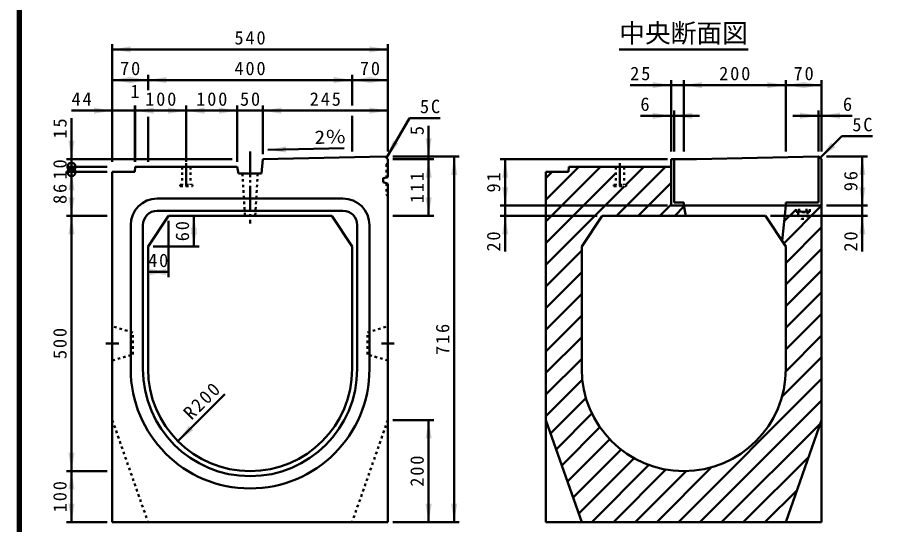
# Model space of a CAD drawing. Units: millimetres, scale not verified. Extents: x 100 to 4105, y 100 to 2870.
# Drawn here: x 100 to 1792, y 884 to 1878 of the extents above; entities that cross this region are included whole.
import ezdxf
from ezdxf.enums import TextEntityAlignment as Align

# ---------------------------------------------------------------- set-up
doc = ezdxf.new("R2010")
doc.units = ezdxf.units.MM
doc.header["$LTSCALE"] = 5
doc.header["$PDMODE"] = 32
doc.header["$PDSIZE"] = 2.5
doc.linetypes.add('USER1', pattern=[2.2, 1, -1.2])
doc.linetypes.add('USER2', pattern=[13.4, 10, -1.2, 1, -1.2])
doc.layers.add('V-nasSTD', color=7, linetype='Continuous', lineweight=35)
doc.styles.add('ＭＳ ゴシック', font='')
doc.styles.get('ＭＳ ゴシック').set_extended_font_data('MS Gothic')

msp = doc.modelspace()

# ---------------------------------------------------------------- hatches: boundary and pattern name
at = {"layer": 'V-nasSTD'}
for points in [[(322.29, 1820.655), (286.29, 1814.655), (322.29, 1808.655)], [(790.29, 1808.655), (826.29, 1814.655), (790.29, 1820.655)], [(322.29, 1760.655), (286.29, 1754.655), (322.29, 1748.655)], [(320.29, 1748.655), (356.29, 1754.655), (320.29, 1760.655)], [(392.29, 1760.655), (356.29, 1754.655), (392.29, 1748.655)], [(720.29, 1748.655), (756.29, 1754.655), (720.29, 1760.655)], [(792.29, 1760.655), (756.29, 1754.655), (792.29, 1748.655)], [(790.29, 1748.655), (826.29, 1754.655), (790.29, 1760.655)], [(1345.29, 1738.655), (1381.29, 1744.655), (1345.29, 1750.655)], [(1442.29, 1738.655), (1406.29, 1744.655), (1442.29, 1750.655)], [(1570.29, 1750.655), (1606.29, 1744.655), (1570.29, 1738.655)], [(1642.29, 1738.655), (1606.29, 1744.655), (1642.29, 1750.655)], [(1640.29, 1750.655), (1676.29, 1744.655), (1640.29, 1738.655)], [(250.29, 1688.655), (286.29, 1694.655), (250.29, 1700.655)], [(367.29, 1700.655), (331.29, 1694.655), (367.29, 1688.655)], [(395.29, 1688.655), (431.29, 1694.655), (395.29, 1700.655)], [(467.29, 1700.655), (431.29, 1694.655), (467.29, 1688.655)], [(495.29, 1688.655), (531.29, 1694.655), (495.29, 1700.655)], [(617.29, 1700.655), (581.29, 1694.655), (617.29, 1688.655)], [(790.29, 1688.655), (826.29, 1694.655), (790.29, 1700.655)], [(1345.29, 1678.655), (1381.29, 1684.655), (1345.29, 1690.655)], [(1423.29, 1678.655), (1387.29, 1684.655), (1423.29, 1690.655)], [(1634.29, 1690.655), (1670.29, 1684.655), (1634.29, 1678.655)], [(1712.29, 1678.655), (1676.29, 1684.655), (1712.29, 1690.655)], [(212.29, 1635.655), (206.29, 1599.655), (200.29, 1635.655)], [(836.594, 1636.332), (823.79, 1602.155), (846.986, 1630.332)], [(900.29, 1640.655), (906.29, 1604.655), (912.29, 1640.655)], [(1695.003, 1631.853), (1673.79, 1602.155), (1703.489, 1623.368)], [(626.772, 1624.619), (590.904, 1617.87), (627.022, 1612.621)], [(912.29, 1563.655), (906.29, 1599.655), (900.29, 1563.655)], [(962.29, 1568.655), (956.29, 1604.655), (950.29, 1568.655)], [(1050.29, 1563.655), (1056.29, 1599.655), (1062.29, 1563.655)], [(1762.29, 1568.655), (1756.29, 1604.655), (1750.29, 1568.655)], [(212.29, 1538.655), (206.29, 1574.655), (200.29, 1538.655)], [(1062.29, 1544.655), (1056.29, 1508.655), (1050.29, 1544.655)], [(1750.29, 1544.655), (1756.29, 1508.655), (1762.29, 1544.655)], [(200.29, 1524.655), (206.29, 1488.655), (212.29, 1524.655)], [(900.29, 1524.655), (906.29, 1488.655), (912.29, 1524.655)], [(212.29, 1452.655), (206.29, 1488.655), (200.29, 1452.655)], [(452.29, 1452.655), (446.29, 1488.655), (440.29, 1452.655)], [(1062.29, 1452.655), (1056.29, 1488.655), (1050.29, 1452.655)], [(1762.29, 1452.655), (1756.29, 1488.655), (1750.29, 1452.655)], [(440.29, 1464.655), (446.29, 1428.655), (452.29, 1464.655)], [(392.29, 1384.655), (356.29, 1378.655), (392.29, 1372.655)], [(360.29, 1372.655), (396.29, 1378.655), (360.29, 1384.655)], [(912.29, 1052.655), (906.29, 1088.655), (900.29, 1052.655)], [(436.082, 1076.932), (414.869, 1047.233), (444.567, 1068.446)], [(200.29, 1024.655), (206.29, 988.655), (212.29, 1024.655)], [(212.29, 952.655), (206.29, 988.655), (200.29, 952.655)], [(200.29, 924.655), (206.29, 888.655), (212.29, 924.655)], [(900.29, 924.655), (906.29, 888.655), (912.29, 924.655)], [(950.29, 924.655), (956.29, 888.655), (962.29, 924.655)]]:
    msp.add_hatch(color=256, dxfattribs=at).paths.add_polyline_path(points)

# ---------------------------------------------------------------- linework, layer by layer
at = {"layer": 'V-nasSTD', "lineweight": 100}
msp.add_line((105, 2865), (105, 105), dxfattribs=at)
at = {"layer": 'V-nasSTD', "lineweight": 50}
for p, q in [((286.29, 1594.655), (286.29, 1824.655)), ((286.29, 1814.655), (826.29, 1814.655)), ((826.29, 1614.655), (826.29, 1824.655)), ((1279.887, 1814.655), (1532.693, 1814.655)), ((356.29, 1734.655), (356.29, 1764.655)), ((756.29, 1704.655), (756.29, 1764.655)), ((286.29, 1754.655), (356.29, 1754.655)), ((356.29, 1754.655), (756.29, 1754.655)), ((756.29, 1754.655), (826.29, 1754.655)), ((1301.29, 1744.655), (1381.29, 1744.655)), ((1381.29, 1614.655), (1381.29, 1754.655)), ((1406.29, 1744.655), (1381.29, 1744.655)), ((1406.29, 1614.655), (1406.29, 1754.655)), ((1606.29, 1744.655), (1406.29, 1744.655)), ((1606.29, 1614.655), (1606.29, 1754.655)), ((1676.29, 1744.655), (1606.29, 1744.655)), ((1676.29, 1614.655), (1676.29, 1754.655)), ((206.29, 1694.655), (286.29, 1694.655)), ((286.29, 1694.655), (330.29, 1694.655)), ((330.29, 1594.655), (330.29, 1704.655)), ((330.29, 1694.655), (331.29, 1694.655)), ((331.29, 1594.655), (331.29, 1704.655)), ((331.29, 1694.655), (431.29, 1694.655)), ((431.29, 1594.655), (431.29, 1704.655)), ((431.29, 1694.655), (531.29, 1694.655)), ((531.29, 1594.655), (531.29, 1704.655)), ((531.29, 1694.655), (581.29, 1694.655)), ((581.29, 1609.655), (581.29, 1704.655)), ((581.29, 1694.655), (826.29, 1694.655)), ((1387.29, 1614.655), (1387.29, 1694.655)), ((1670.29, 1614.655), (1670.29, 1694.655)), ((206.29, 1679.655), (206.29, 1599.655)), ((356.29, 1682.655), (356.29, 1594.655)), ((756.29, 1684.655), (756.29, 1614.655)), ((868.79, 1680.097), (823.79, 1602.155)), ((868.79, 1680.097), (928.79, 1680.097)), ((1321.29, 1684.655), (1381.29, 1684.655)), ((1381.29, 1684.655), (1387.29, 1684.655)), ((1437.29, 1684.655), (1387.29, 1684.655)), ((1620.29, 1684.655), (1670.29, 1684.655)), ((1670.29, 1684.655), (1676.29, 1684.655)), ((1736.29, 1684.655), (1676.29, 1684.655)), ((906.29, 1664.655), (906.29, 1604.655)), ((1716.217, 1644.581), (1673.79, 1602.155)), ((1716.217, 1644.581), (1776.217, 1644.581)), ((590.904, 1617.87), (740.872, 1620.994)), ((521.29, 1599.655), (196.29, 1599.655)), ((206.29, 1599.655), (206.29, 1584.655)), ((581.29, 1599.655), (578.79, 1571.655)), ((581.29, 1599.655), (821.29, 1604.655)), ((821.29, 1604.655), (826.29, 1599.655)), ((826.29, 1599.655), (826.29, 1564.67)), ((836.29, 1604.655), (966.29, 1604.655)), ((836.29, 1599.655), (916.29, 1599.655)), ((906.29, 1599.655), (906.29, 1604.655)), ((906.29, 1488.655), (906.29, 1599.655)), ((956.29, 888.655), (956.29, 1604.655)), ((1374.29, 1599.655), (1046.29, 1599.655)), ((1056.29, 1508.655), (1056.29, 1599.655)), ((1381.29, 1599.655), (1431.29, 1599.655)), ((1381.29, 1599.655), (1381.29, 1508.655)), ((1387.29, 1599.655), (1387.29, 1514.655)), ((1431.29, 1599.655), (1670.29, 1604.655)), ((1670.29, 1604.655), (1670.29, 1514.655)), ((1670.29, 1604.655), (1671.29, 1604.655)), ((1671.29, 1604.655), (1676.29, 1599.655)), ((1676.29, 1508.655), (1676.29, 1599.655)), ((1676.29, 1599.655), (1676.29, 1508.655)), ((1676.29, 888.655), (1676.29, 1599.155)), ((1686.29, 1604.655), (1766.29, 1604.655)), ((1756.29, 1508.655), (1756.29, 1604.655)), ((276.29, 1584.655), (196.29, 1584.655)), ((276.29, 1574.655), (196.29, 1574.655)), ((206.29, 1584.655), (206.29, 1574.655)), ((206.29, 1488.655), (206.29, 1574.655)), ((286.29, 888.655), (286.29, 1574.655)), ((286.29, 1574.655), (330.29, 1574.655)), ((331.29, 1584.655), (330.29, 1574.655)), ((531.29, 1584.655), (331.29, 1584.655)), ((531.29, 1584.655), (533.79, 1571.655)), ((1136.29, 1477.808), (1243.137, 1584.655)), ((1136.29, 1520.235), (1200.71, 1584.655)), ((1136.29, 888.655), (1136.29, 1574.655)), ((1136.29, 1574.655), (1180.29, 1574.655)), ((1136.29, 1562.661), (1148.284, 1574.655)), ((1181.29, 1584.655), (1180.29, 1574.655)), ((1381.29, 1584.655), (1181.29, 1584.655)), ((1274.416, 1488.655), (1370.416, 1584.655)), ((1292.989, 1549.655), (1327.989, 1584.655)), ((1381.29, 1508.655), (1381.29, 1584.655)), ((1381.29, 1508.655), (1381.29, 1584.655)), ((578.79, 1571.655), (533.79, 1571.655)), ((541.29, 1571.655), (571.29, 1571.655)), ((817.29, 1562.655), (826.29, 1564.67)), ((817.29, 1554.655), (817.29, 1562.655)), ((1136.29, 1435.382), (1273.29, 1572.382)), ((817.29, 1554.655), (826.29, 1551.296)), ((826.29, 888.655), (826.29, 1551.296)), ((1136.29, 1392.955), (1289.989, 1546.655)), ((1316.842, 1488.655), (1381.29, 1553.103)), ((374.29, 1522.655), (738.29, 1522.655)), ((1374.29, 1508.655), (1046.29, 1508.655)), ((1056.29, 1488.655), (1056.29, 1508.655)), ((1359.269, 1488.655), (1381.29, 1510.676)), ((1381.29, 1508.655), (1406.29, 1508.655)), ((1387.29, 1514.655), (1406.29, 1514.655)), ((1388.732, 1488.655), (1406.689, 1506.611)), ((1406.29, 1514.655), (1406.29, 1508.655)), ((1406.29, 1508.655), (1410.19, 1488.655)), ((1606.29, 1508.655), (1406.29, 1508.655)), ((1606.29, 1508.655), (1599.12, 1439.41)), ((1602.276, 1434.677), (1676.253, 1508.655)), ((1670.29, 1514.655), (1606.29, 1514.655)), ((1606.29, 1514.655), (1606.29, 1508.655)), ((1676.29, 1508.655), (1606.29, 1508.655)), ((1686.29, 1508.655), (1766.29, 1508.655)), ((1756.29, 1488.655), (1756.29, 1508.655)), ((374.29, 1498.655), (738.29, 1498.655)), ((1603.109, 1477.937), (1626.29, 1501.118)), ((276.29, 1488.655), (196.29, 1488.655)), ((206.29, 988.655), (206.29, 1488.655)), ((396.29, 1488.655), (356.29, 1428.655)), ((396.29, 1488.655), (716.29, 1488.655)), ((396.29, 1478.655), (396.29, 1368.655)), ((446.29, 1428.655), (446.29, 1488.655)), ((716.29, 1488.655), (756.29, 1428.655)), ((836.29, 1488.655), (916.29, 1488.655)), ((1236.29, 1488.655), (1046.29, 1488.655)), ((1056.29, 1418.655), (1056.29, 1488.655)), ((1246.29, 1488.655), (1206.29, 1428.655)), ((1246.29, 1488.655), (1566.29, 1488.655)), ((1566.29, 1488.655), (1606.29, 1428.655)), ((1576.29, 1488.655), (1766.29, 1488.655)), ((1756.29, 1418.655), (1756.29, 1488.655)), ((322.29, 1438.655), (322.29, 1470.655)), ((346.29, 1438.655), (346.29, 1470.655)), ((766.29, 1470.655), (766.29, 1438.655)), ((790.29, 1470.655), (790.29, 1438.655)), ((1606.29, 1396.265), (1676.29, 1466.265)), ((322.29, 1188.655), (322.29, 1438.655)), ((346.29, 1188.655), (346.29, 1438.655)), ((766.29, 1438.655), (766.29, 1188.655)), ((790.29, 1438.655), (790.29, 1188.655)), ((356.29, 1428.655), (356.29, 1188.655)), ((366.29, 1428.655), (456.29, 1428.655)), ((756.29, 1428.655), (756.29, 1188.655)), ((1206.29, 1428.655), (1206.29, 1188.655)), ((1606.29, 1428.655), (1606.29, 1188.655)), ((1606.29, 1353.839), (1676.29, 1423.839)), ((1136.29, 1350.529), (1206.29, 1420.529)), ((356.29, 1378.655), (396.29, 1378.655)), ((1136.29, 1308.103), (1206.29, 1378.103)), ((1606.29, 1311.412), (1676.29, 1381.412)), ((1606.29, 1268.986), (1676.29, 1338.986)), ((1136.29, 1265.676), (1206.29, 1335.676)), ((1136.29, 1265.676), (1206.29, 1335.676)), ((1136.29, 1223.25), (1206.29, 1293.25)), ((1606.29, 1226.559), (1676.29, 1296.559)), ((1606.238, 1184.081), (1676.29, 1254.133)), ((1206.29, 1250.823), (1136.29, 1180.823)), ((1206.29, 1208.397), (1136.29, 1138.397)), ((1598.715, 1134.131), (1676.29, 1211.706)), ((1395.665, 888.655), (1676.29, 1169.28)), ((1207.452, 1167.132), (1136.29, 1095.971)), ((414.869, 1047.233), (506.793, 1139.157)), ((1214.543, 1131.797), (1145.393, 1062.647)), ((1438.091, 888.655), (1676.29, 1126.854)), ((1226.407, 1101.235), (1156.392, 1031.22)), ((836.29, 1088.655), (916.29, 1088.655)), ((906.29, 888.655), (906.29, 1088.655)), ((1136.29, 1088.655), (1206.29, 888.655)), ((1676.29, 1088.655), (1606.29, 888.655)), ((1167.392, 999.793), (1242.081, 1074.482)), ((1480.518, 888.655), (1674.014, 1082.151)), ((1178.391, 968.366), (1261.115, 1051.09)), ((1189.391, 936.939), (1283.352, 1030.901)), ((1522.944, 888.655), (1651.169, 1016.88)), ((1200.39, 905.512), (1308.866, 1013.988)), ((1225.959, 888.655), (1337.985, 1000.68)), ((276.29, 988.655), (196.29, 988.655)), ((206.29, 888.655), (206.29, 988.655)), ((1268.386, 888.655), (1371.444, 991.714)), ((1310.812, 888.655), (1410.864, 988.707)), ((1353.238, 888.655), (1460.814, 996.23)), ((1565.37, 888.655), (1628.324, 951.608)), ((276.29, 888.655), (196.29, 888.655)), ((286.29, 888.655), (826.29, 888.655)), ((836.29, 888.655), (966.29, 888.655)), ((1136.29, 888.655), (1676.29, 888.655))]:
    msp.add_line(p, q, dxfattribs=at)
at = {"layer": 'V-nasSTD', "linetype": 'USER2', "lineweight": 50}
for p, q in [((556.29, 1614.655), (556.29, 1473.655)), ((431.29, 1591.655), (431.29, 1546.655)), ((1281.29, 1591.655), (1281.29, 1546.655)), ((298.79, 1238.655), (273.79, 1238.655)), ((813.79, 1238.655), (838.79, 1238.655))]:
    msp.add_line(p, q, dxfattribs=at)
at = {"layer": 'V-nasSTD', "linetype": 'USER1', "lineweight": 50}
for p, q in [((823.99, 1589.655), (826.29, 1591.955)), ((423.29, 1584.655), (423.29, 1549.655)), ((439.29, 1584.655), (439.29, 1549.655)), ((823.99, 1589.655), (823.99, 1564.155)), ((1273.29, 1584.655), (1273.29, 1549.655)), ((1289.29, 1584.655), (1289.29, 1549.655)), ((541.29, 1571.655), (546.29, 1488.655)), ((571.29, 1571.655), (566.29, 1488.655)), ((419.29, 1549.655), (443.29, 1549.655)), ((419.29, 1549.655), (419.29, 1546.655)), ((419.29, 1546.655), (443.29, 1546.655)), ((443.29, 1549.655), (443.29, 1546.655)), ((823.99, 1552.155), (823.99, 1529.655)), ((1269.29, 1549.655), (1293.29, 1549.655)), ((1269.29, 1549.655), (1269.29, 1546.655)), ((1269.29, 1546.655), (1293.29, 1546.655)), ((1293.29, 1549.655), (1293.29, 1546.655)), ((823.99, 1529.655), (826.29, 1527.355)), ((1626.29, 1496.655), (1626.29, 1508.655)), ((1626.29, 1508.655), (1653.29, 1508.655)), ((1632.79, 1497.655), (1632.79, 1508.655)), ((1646.79, 1497.655), (1646.79, 1508.655)), ((1653.29, 1496.655), (1653.29, 1508.655)), ((1626.29, 1496.655), (1653.29, 1496.655)), ((1628.29, 1495.655), (1628.09, 1496.655)), ((1628.29, 1495.655), (1651.29, 1495.655)), ((1630.79, 1491.655), (1630.79, 1495.655)), ((1648.79, 1491.655), (1648.79, 1495.655)), ((1651.29, 1495.655), (1651.49, 1496.655)), ((326.29, 1260.155), (286.29, 1272.155)), ((286.29, 1272.155), (286.29, 1205.155)), ((786.29, 1260.155), (826.29, 1272.155)), ((826.29, 1272.155), (826.29, 1205.155)), ((326.29, 1217.155), (326.29, 1260.155)), ((786.29, 1217.155), (786.29, 1260.155)), ((286.29, 1205.155), (326.29, 1217.155)), ((826.29, 1205.155), (786.29, 1217.155)), ((286.29, 1088.655), (356.29, 888.655)), ((826.29, 1088.655), (756.29, 888.655))]:
    msp.add_line(p, q, dxfattribs=at)
at = {"layer": 'V-nasSTD', "lineweight": 13}
msp.add_lwpolyline([(100, 100), (100, 2870), (4105, 2870), (4105, 100)], close=True, dxfattribs=at)
at = {"layer": 'V-nasSTD', "lineweight": 50}
for centre in [(206.29, 1584.655), (206.29, 1574.655)]:
    msp.add_circle(centre, 8, dxfattribs=at)
for centre, radius, start, end in [((374.29, 1470.655), 52, 90, 180), ((738.29, 1470.655), 52, 0, 90), ((374.29, 1470.655), 28, 90, 180), ((738.29, 1470.655), 28, 0, 90), ((556.29, 1188.655), 234, 180, 270), ((556.29, 1188.655), 210, 180, 270), ((556.29, 1188.655), 200, 180, 270), ((556.29, 1188.655), 200, 270, 0), ((556.29, 1188.655), 210, 270, 0), ((556.29, 1188.655), 234, 270, 0), ((1406.29, 1188.655), 200, 180, 270), ((1406.29, 1188.655), 200, 270, 0)]:
    msp.add_arc(centre, radius, start, end, dxfattribs=at)
at = {"layer": 'V-nasSTD', "linetype": 'USER1', "lineweight": 50}
for centre, radius, start, end in [((1625.79, 1521.655), 25, 271.14576, 286.2602), ((1639.79, 1491.655), 9, 180, 0), ((1639.79, 1521.655), 25, 253.7398, 286.2602), ((1653.79, 1521.655), 25, 253.7398, 268.85424)]:
    msp.add_arc(centre, radius, start, end, dxfattribs=at)
at = {"layer": 'V-nasSTD'}
for p in [(823.99, 1564.155), (823.99, 1552.155)]:
    msp.add_point(p, dxfattribs=at)

# ---------------------------------------------------------------- texts
at = {"layer": 'V-nasSTD', "style": 'ＭＳ ゴシック'}
for s, height, p in [('中央断面図', 36.95, (1279.887, 1865.055)), ('1', 26.39, (321.79, 1745.655)), ('6', 26.39, (1321.29, 1720.655)), ('6', 26.39, (1718.29, 1720.655))]:
    msp.add_text(s, height=height, dxfattribs=at).set_placement(p, align=Align.TOP_LEFT)
msp.add_text('5', height=26.39, rotation=90, dxfattribs=at).set_placement((870.29, 1646.655), align=Align.TOP_LEFT)
at = {"layer": 'V-nasSTD', "style": 'ＭＳ ゴシック', "width": 1.15}
msp.add_text('2％', height=26.39, rotation=1.193, dxfattribs=at).set_placement((682.535, 1655.787), align=Align.TOP_LEFT)
at = {"layer": 'V-nasSTD', "char_height": 26.39, "attachment_point": 1, "style": 'ＭＳ ゴシック'}
for s, insert in [('\\T1.2;540', (525.69, 1850.655)), ('\\T1.2;70', (301.49, 1790.655)), ('\\T1.2;400', (525.69, 1790.655)), ('\\T1.2;70', (771.49, 1790.655)), ('\\T1.2;25', (1301.29, 1780.655)), ('\\T1.2;200', (1475.69, 1780.655)), ('\\T1.2;70', (1621.49, 1780.655)), ('\\T1.2;44', (206.29, 1730.655)), ('\\T1.2;100', (350.69, 1730.655)), ('\\T1.2;100', (450.69, 1730.655)), ('\\T1.2;50', (536.49, 1730.655)), ('\\T1.2;245', (673.19, 1730.655)), ('\\T1.2;5C', (889.19, 1716.097)), ('\\T1.2;5C', (1736.617, 1680.581)), ('\\T1.2;40', (356.49, 1414.655))]:
    msp.add_mtext(s, dxfattribs=dict(at, insert=insert))
for s, insert, rotation in [('\\T1.2;15', (170.29, 1640.055), 90), ('\\T1.2;10', (170.29, 1559.855), 90), ('\\T1.2;96', (1720.29, 1536.855), 90), ('\\T1.2;111', (870.29, 1513.555), 90), ('\\T1.2;91', (1020.29, 1534.355), 90), ('\\T1.2;86', (170.29, 1511.855), 90), ('\\T1.2;60', (410.29, 1438.855), 90), ('\\T1.2;20', (1020.29, 1418.655), 90), ('\\T1.2;20', (1720.29, 1418.655), 90), ('\\T1.2;716', (920.29, 1216.055), 90), ('\\T1.2;500', (170.29, 1208.055), 90), ('\\T1.2;R200', (422.788, 1106.065), 45), ('\\T1.2;200', (870.29, 958.055), 90), ('\\T1.2;100', (170.29, 908.055), 90)]:
    msp.add_mtext(s, dxfattribs=dict(at, insert=insert, rotation=rotation))

doc.saveas('drawing.dxf')
